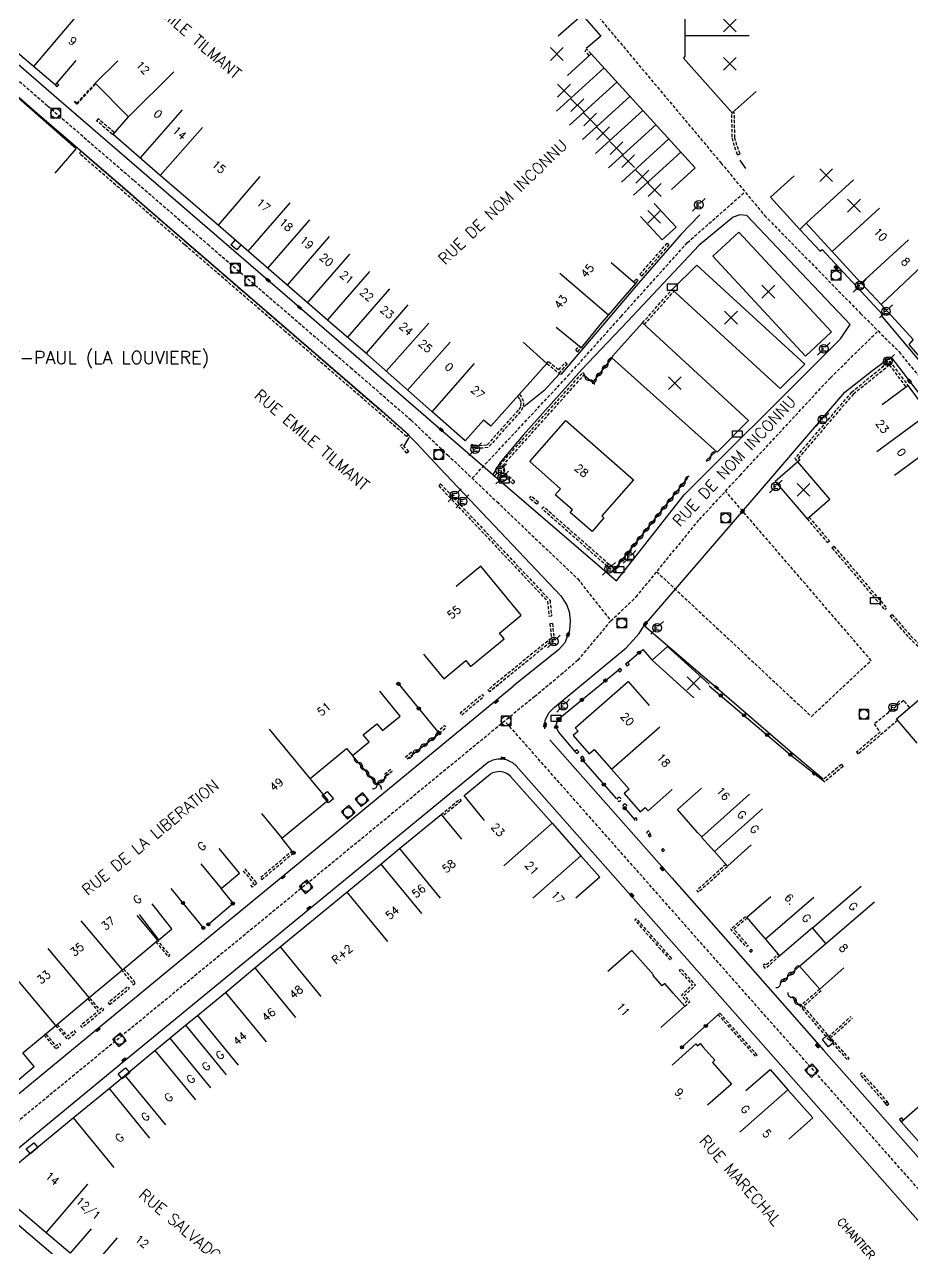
# Model space of a CAD drawing. Header units: millimetres. Extents: x 139000 to 140001, y 128999 to 130000.
# Drawn here: x 139218.5 to 139357.2, y 129348.2 to 129539.3 of the extents above; entities that cross this region are included whole.
import ezdxf
from ezdxf.enums import TextEntityAlignment as Align

# ---------------------------------------------------------------- set-up
doc = ezdxf.new("R2010")
doc.units = ezdxf.units.MM
doc.linetypes.add('DASHED', pattern=[0.75, 0.5, -0.25])
doc.layers.get('0').update_dxf_attribs({"linetype": 'CONTINUOUS'})
for name, color, linetype in [('W0001', 6, 'DASHED'), ('W0008', 7, 'CONTINUOUS'), ('W0100', 7, 'CONTINUOUS'), ('W0105', 7, 'CONTINUOUS'), ('W0112', 1, 'DASHED'), ('W0310', 3, 'CONTINUOUS'), ('W0322', 7, 'CONTINUOUS'), ('W0400', 7, 'CONTINUOUS'), ('W0420', 7, 'CONTINUOUS'), ('W0471', 7, 'CONTINUOUS'), ('W0980', 7, 'CONTINUOUS'), ('W0984', 7, 'CONTINUOUS'), ('W0989', 7, 'CONTINUOUS'), ('W0991', 7, 'CONTINUOUS'), ('W1102', 7, 'CONTINUOUS'), ('W1471', 7, 'CONTINUOUS')]:
    doc.layers.add(name, color=color, linetype=linetype)
doc.styles.get("Standard").update_dxf_attribs({"font": 'romans.shx', "width": 0.85})

# ---------------------------------------------------------------- blocks, each defined once
blk = doc.blocks.new('T471')
for p, q in [((-0.333334, 0.333334), (-0.333334, -0.333334)), ((-0.333334, 0.333334), (0.333334, 0.333334)), ((-0.333334, 0), (0, 0)), ((0.500001, 0.500001), (1.000002, 1.000002)), ((-0.500001, -0.500001), (-1.000002, -1.000002)), ((-0.333334, -0.333334), (0.333334, -0.333334))]:
    blk.add_line(p, q)
blk.add_ellipse((0, 0), major_axis=(0.471405, 0.471405), ratio=1, start_param=5.4977871438, end_param=11.780972451)
blk = doc.blocks.new('T420')
for p, q in [((0.75, 0.75), (-0.75, 0.75)), ((-0.75, 0.75), (-0.75, -0.75)), ((0.75, 0.75), (0.75, -0.75)), ((0.75, -0.75), (-0.75, -0.75))]:
    blk.add_line(p, q)
blk.add_ellipse((0, 0), major_axis=(-0.53, 0.53), ratio=1, start_param=3.926991, end_param=10.210176)
blk = doc.blocks.new('T400')
for p, q in [((-0.15, 0.3), (0.15, 0.3)), ((-0.15, -0.25), (-0.15, 0.3)), ((-0.15, 0.15), (0.15, 0.15)), ((-0.15, 0), (0.15, 0)), ((0.15, 0.3), (0.15, -0.25)), ((-0.15, -0.15), (0.15, -0.15)), ((-0.15, -0.25), (-0.15, -0.3)), ((-0.15, -0.3), (0.15, -0.3)), ((0.15, -0.3), (0.15, -0.25))]:
    blk.add_line(p, q)
blk = doc.blocks.new('T1471')
at = {"color": 0, "linetype": 'Continuous', "flags": 128}
blk.add_lwpolyline([(-0.75, -0.5), (-0.75, 0.5), (0.75, 0.5), (0.75, -0.5), (-0.75, -0.5)], dxfattribs=at)
blk = doc.blocks.new('t991o')
at = {"color": 0, "linetype": 'Continuous'}
for p, q in [((-1, 1), (1, -1)), ((-1, -1), (1, 1))]:
    blk.add_line(p, q, dxfattribs=at)
blk = doc.blocks.new('t322o')
at = {"color": 0, "linetype": 'Continuous'}
for radius in [0.25, 0.15]:
    blk.add_circle((0, 0), radius, dxfattribs=at)
blk = doc.blocks.new('t310o')
at = {"color": 0, "linetype": 'Continuous'}
for centre, start, end in [((-0.5, 0.38), 216.8699, 323.1304), ((0.5, -0.37), 36.8699, 143.1303)]:
    blk.add_arc(centre, 0.625, start, end, dxfattribs=at)

msp = doc.modelspace()

# ---------------------------------------------------------------- linework, layer by layer
at = {"layer": 'W0001'}
for points in [[(139232.67, 129624.48), (139235.91, 129621), (139248.61, 129606.47), (139258.34, 129595.57), (139270.55, 129582.15), (139281.33, 129570.3), (139285.87, 129565.39), (139290.42, 129560.47), (139293.95, 129556.61), (139298.97, 129550.94), (139303.19, 129546.14), (139307.7, 129541.04), (139327.26, 129517.71), (139334.08, 129509.49), (139349.06, 129494.2), (139351.78, 129491.46)], [(139208.1, 129538.76), (139222.15, 129526.62), (139235.64, 129514.95), (139247.14, 129505), (139257.92, 129495.71), (139269.45, 129485.75), (139278.91, 129477.53), (139284.56, 129472.14), (139292.3, 129464.76), (139304.9, 129452.75), (139310.05, 129446.19), (139314.03, 129449.93), (139323.9, 129462.03), (139330.24, 129468.91), (139344.36, 129484.16), (139351.78, 129491.46), (139355.1, 129488.18), (139364.05, 129477.05)], [(139288.43, 129468.45), (139303.38, 129484.46), (139311.66, 129493.72), (139322.02, 129505.26), (139331.01, 129513.19)], [(139317.23, 129453.86), (139341.38, 129431.26), (139350.71, 129440.01), (139327.97, 129466.45)], [(139310.05, 129446.19), (139304.92, 129440.06), (139302.58, 129438.02), (139298.22, 129434.38)]]:
    msp.add_lwpolyline(points, dxfattribs=at)
at = {"layer": 'W0001', "flags": 128}
for points in [[(139298.2, 129434.4), (139210.85, 129362.56), (139197.47, 129351.33), (139090.41, 129262.98), (139079.18, 129253.65), (139069.83, 129244.16)], [(139390.91, 129320.3), (139293.52, 129430.55)]]:
    msp.add_lwpolyline(points, dxfattribs=at)
at = {"layer": 'W0008'}
for points in [[(139205.58, 129538.43), (139220.53, 129525.5), (139233.89, 129513.96), (139238.09, 129510.28), (139252.23, 129498.11), (139273.93, 129479.37), (139278.48, 129475.32), (139278.54, 129475.13), (139279.79, 129473.87), (139283.37, 129470.04), (139302.26, 129450.09), (139303.13, 129448.77), (139303.55, 129447.66), (139303.72, 129446.17), (139303.62, 129444.68), (139302.9, 129442.75), (139301.9, 129441.69), (139294.84, 129435.97)], [(139210.4, 129539.28), (139223.88, 129527.63), (139240.59, 129513.17), (139261.81, 129494.86), (139283.89, 129475.77), (139293.17, 129467.77), (139310.97, 129452.43), (139321.5, 129465.85), (139326.53, 129470.85), (139337.41, 129481.72), (139345.91, 129490.26), (139347.45, 129492.47), (139331.29, 129509.48), (139330.2, 129509.59), (139329.18, 129509.22), (139323.86, 129504.87), (139312.67, 129492.93), (139305.54, 129485.43), (139296.41, 129475.21), (139292.77, 129470.9), (139291.68, 129469.1)], [(139323.96, 129509.59), (139320.98, 129506.54), (139314.41, 129498.93), (139302.25, 129484.64), (139302.05, 129484.79), (139299.61, 129482.1), (139296.47, 129479.64)], [(139339.61, 129507.27), (139342.75, 129503.9), (139343.04, 129504.17), (139352.46, 129494.02), (139352.29, 129493.86), (139356.44, 129488.93), (139374.17, 129467.73)], [(139315.25, 129445.46), (139335.05, 129468.42), (139346.61, 129481.88), (139349.53, 129484.18), (139350.77, 129485.2), (139353.78, 129487.41), (139357.02, 129483.19), (139366.77, 129470.66)], [(139299.75, 129429.33), (139299.82, 129430.66), (139300.43, 129431.9), (139301.21, 129432.64), (139312.44, 129442), (139313.52, 129443.13), (139314.47, 129444.23), (139315.25, 129445.46), (139326.27, 129436.04), (139338.45, 129425.52), (139343.22, 129421.52)]]:
    msp.add_lwpolyline(points, dxfattribs=at)
at = {"layer": 'W0008', "flags": 128}
for points in [[(139152.72, 129406.97), (139203.1, 129364.18, 0.202571), (139206.03, 129363.5, 0.142924), (139207.97, 129364.44), (139241.94, 129392.4), (139262.14, 129409.05), (139294.84, 129435.97)], [(139300.54, 129427.6), (139319.58, 129406.04), (139343.34, 129379.11), (139369.59, 129349.35), (139393.16, 129322.69, 0.223189), (139395.97, 129321.23, 0.15737), (139397.54, 129321.75), (139419.49, 129341.22, 0.015341), (139426.98, 129348.32, 0.007979), (139430.69, 129352.19, 0.013093), (139436.24, 129358.38, 0.014613), (139442.04, 129365.62, 0.018192), (139445.21, 129370.16), (139448.05, 129374.53)], [(139365.11, 129344.55), (139344.17, 129368.28), (139327.07, 129387.56), (139295.31, 129423.53, 0.211187), (139292.67, 129424.6, 0.145458), (139290.76, 129423.96), (139233.4, 129376.88), (139213.74, 129360.68, 0.221436), (139212.46, 129357.83, 0.213116), (139213.73, 129355.1), (139251.74, 129322.74, 0.087507), (139253.54, 129321.87, 0.061881), (139254.94, 129321.65), (139262.29, 129321.64, -0.06877), (139266.79, 129321.05, -0.068841), (139270.96, 129319.26, -0.062223), (139274.92, 129316.14)]]:
    msp.add_lwpolyline(points, format="xyb", dxfattribs=at)
at = {"layer": 'W0100'}
for points in [[(139332.76, 129528.87), (139329.03, 129525.55), (139321.43, 129534.09), (139321.45, 129534.08), (139321.65, 129534.3), (139321.6, 129554.3), (139326.6, 129554.31)], [(139226.54, 129533.69), (139223.31, 129529.88), (139213.98, 129537.79), (139214.95, 129540.26)], [(139301.83, 129537.55), (139305.58, 129540.85), (139308.51, 129537.51), (139306.23, 129535.58)], [(139223.3, 129516.13), (139226.6, 129519.89), (139210.27, 129534.23), (139205.47, 129538.45)], [(139303.29, 129531.38), (139306.98, 129534.75), (139323.23, 129516.92), (139319.54, 129513.55)], [(139296.38, 129489.7), (139300.1, 129486.37), (139291.32, 129476.58), (139290.17, 129477.54), (139287.31, 129474.3), (139282.11, 129478.87), (139272.09, 129487.78), (139265.86, 129493.17), (139248.78, 129507.96), (139239.72, 129515.74), (139232.38, 129522.15), (139234.78, 129524.9), (139229.57, 129530.14), (139233.12, 129533.66)], [(139338.71, 129515.7), (139335.01, 129512.35), (139339.59, 129507.29), (139340.55, 129508.32), (139349.15, 129498.93), (139352.26, 129495.62), (139357.25, 129490.15), (139356.58, 129489.36), (139376.29, 129466.47), (139375.98, 129466.11), (139375.96, 129466.1), (139380.96, 129460.49), (139384.7, 129463.81)], [(139316.85, 129511.35), (139320.25, 129507.69), (139318.09, 129505.68), (139314.68, 129509.34)], [(139325.99, 129503.12), (139340.45, 129487.54), (139344.51, 129491.33), (139330.05, 129506.91), (139325.99, 129503.12)], [(139310.13, 129502.14), (139313.92, 129498.87), (139308.37, 129492.43), (139305.42, 129488.84), (139301.56, 129492.01)], [(139319.63, 129497.92), (139336.49, 129482.46), (139340.34, 129486.3), (139323.48, 129501.76), (139319.63, 129497.92)], [(139326.65, 129472.55), (139331.55, 129477.46), (139314.99, 129492.71), (139310.32, 129487.52), (139310.24, 129487.27), (139326.65, 129472.55)], [(139352.42, 129479.97), (139356.44, 129482.95), (139366.14, 129469.83), (139365.22, 129469.12), (139371.04, 129462.27), (139367.22, 129459.03)], [(139302.2, 129466.81), (139297.44, 129471.09), (139303.05, 129477.5), (139313.6, 129468.23), (139308.65, 129462.57), (139309, 129462.28), (139307.17, 129460.13), (139303.74, 129463.13), (139304.08, 129463.53), (139301.39, 129465.88), (139302.2, 129466.81)], [(139340.7, 129462.12), (139344.25, 129465.2), (139339.28, 129471.01), (139335.73, 129467.93), (139340.7, 129462.12)], [(139280.82, 129441), (139284.01, 129437.15), (139287.42, 129439.98), (139288.18, 129439.07), (139293.43, 129443.41), (139292.7, 129444.29), (139296.06, 129447.08), (139289.8, 129454.71), (139285.93, 129451.55)], [(139323.05, 129434.15), (139316.53, 129440.03), (139318.92, 129442.19), (139325.44, 129436.31)], [(139304.51, 129429.5), (139312.75, 129436.72), (139316.04, 129432.96)], [(139357.87, 129427.09), (139354.64, 129430.91), (139362.67, 129437.7), (139365.9, 129433.89)]]:
    msp.add_lwpolyline(points, dxfattribs=at)
at = {"layer": 'W0100', "flags": 128}
for points in [[(139255.53, 129416.09), (139258.7, 129412.24), (139265.96, 129418.21), (139263.31, 129421.39), (139263.15, 129421.58), (139268.82, 129426.25), (139269.72, 129425.17), (139272.32, 129427.32), (139271.43, 129428.39), (139273.55, 129430.13), (139274.43, 129429.06), (139275.07, 129429.57), (139277.19, 129431.33), (139274.02, 129435.19)], [(139274.43, 129429.06), (139277.19, 129431.33)], [(139304.51, 129429.5), (139304.96, 129428.99), (139304.18, 129428.28), (139306.69, 129425.43), (139307.48, 129426.12), (139310.19, 129423.03), (139312.94, 129419.91), (139312.14, 129419.22), (139314.64, 129416.37), (139315.44, 129417.07), (139315.9, 129416.54), (139319.66, 129419.84)], [(139263.15, 129421.58), (139268.82, 129426.25)], [(139331.99, 129411.22), (139328.27, 129407.88), (139326.26, 129410.15), (139324.24, 129412.43), (139324.26, 129412.44), (139323.61, 129413.16), (139320.46, 129416.74), (139324.21, 129420.05)], [(139228.92, 129351.22), (139225.67, 129347.42), (139221.94, 129350.61), (139215.12, 129356.45), (139214.86, 129359.26), (139226.13, 129368.56), (139231.73, 129373.15), (139234.2, 129375.19), (139238.9, 129379.09), (139241.21, 129381), (139243.69, 129383.03), (139245.52, 129384.54), (139249.9, 129388.16), (139254.49, 129392), (139258.47, 129395.26), (139268.86, 129403.83), (139274.14, 129408.18), (139277.1, 129410.63), (139283.57, 129415.96), (139286.76, 129412.09)], [(139246.05, 129408.27), (139249.23, 129404.41), (139252.09, 129406.77), (139248.91, 129410.63)], [(139346.45, 129391.98), (139342.69, 129388.68), (139339.54, 129392.28), (139343.65, 129395.81), (139341.54, 129398.27), (139336.43, 129393.9), (139334.2, 129396.51), (139333.11, 129397.77), (139331.28, 129399.9), (139335.07, 129403.16)], [(139236.43, 129400.33), (139239.47, 129396.36), (139239.52, 129396.4), (139241.5, 129398.03), (139241.55, 129398.07), (139238.48, 129402.01)], [(139211.98, 129379.98), (139216.97, 129374.02), (139220.05, 129376.59), (139218.26, 129378.72), (139223.41, 129383.02), (139228.61, 129387.35), (139233.82, 129391.68), (139239.23, 129396.22), (139239.17, 129396.29), (139239.31, 129396.4), (139236.15, 129400.16)], [(139317.86, 129382.71), (139321.62, 129386.01), (139319.8, 129388.06), (139318.5, 129389.54), (139318.1, 129389.18), (139316.66, 129390.81), (139316.75, 129390.89), (139314.25, 129393.7), (139313.37, 129394.71), (139309.61, 129391.42)], [(139319.62, 129376.82), (139323.36, 129380.14), (139323.62, 129379.84), (139323.99, 129380.17), (139324.42, 129379.69), (139326.31, 129377.56), (139325.93, 129377.22), (139328.91, 129373.86), (139325.17, 129370.54)], [(139331.17, 129372.83), (139334.93, 129376.13), (139337.72, 129372.95), (139341.62, 129368.58), (139337.88, 129365.26)], [(139373.07, 129355.54), (139369.34, 129352.21), (139367.27, 129354.53), (139365.33, 129356.74), (139363.37, 129358.96), (139361.41, 129361.17), (139359.44, 129363.38), (139357.47, 129365.59), (139355.4, 129367.95), (139359.16, 129371.25)], [(139232.99, 129349.85), (139229.73, 129346.06), (139231.32, 129344.69), (139230.3, 129343.5), (139233.73, 129340.55), (139238.24, 129336.76), (139242.61, 129333.07), (139250.5, 129326.36), (139253.72, 129323.59), (139255.52, 129323.48), (139262.03, 129329.31), (139267.04, 129334.15), (139270.56, 129330.19), (139272.38, 129328.12), (139272.5, 129327.99), (139272.43, 129326.5), (139275.4, 129326.33), (139275.62, 129326.31), (139275.73, 129328.06), (139277.38, 129329.3), (139279.18, 129328.21), (139280.74, 129329.5), (139281.36, 129328.82), (139285.07, 129332.17)]]:
    msp.add_lwpolyline(points, dxfattribs=at)
msp.add_lwpolyline([(139290.34, 129415.04), (139287.17, 129418.91), (139290.99, 129422.04, -0.173917), (139292.45, 129422.69, -0.239107), (139294.43, 129421.87), (139300.89, 129414.62), (139305.38, 129409.51), (139308.34, 129406.18), (139304.6, 129402.86)], format="xyb", dxfattribs=at)
at = {"layer": 'W0105'}
for p, q in [((139251.4, 129505.69), (139250.74, 129504.93)), ((139252.32, 129504.89), (139251.66, 129504.14))]:
    msp.add_line(p, q, dxfattribs=at)
msp.add_lwpolyline([(139251.66, 129504.14), (139250.74, 129504.93)], dxfattribs=at)
at = {"layer": 'W0112'}
for p, q in [((139306.34, 129535.49), (139306.04, 129535.23)), ((139223.88, 129529.9), (139223.61, 129529.6)), ((139226.39, 129527.34), (139226.32, 129527.26)), ((139230.04, 129524.59), (139229.78, 129524.29)), ((139328.95, 129525.54), (139329.35, 129525.54)), ((139232.52, 129522.48), (139232.26, 129522.17)), ((139227.12, 129519.16), (139227.39, 129519.47)), ((139329.86, 129518.97), (139330.24, 129519.1)), ((139318.84, 129505.15), (139319.14, 129504.88)), ((139314.62, 129500.31), (139314.93, 129500.04)), ((139314.02, 129499.6), (139314.32, 129499.34)), ((139304.6, 129488.49), (139304.91, 129488.23)), ((139305.11, 129489.1), (139305.42, 129488.84)), ((139300.1, 129486.37), (139300.35, 129486.68)), ((139303.23, 129486.27), (139302.92, 129486.53)), ((139347.65, 129481.92), (139353.61, 129486.75)), ((139305.68, 129484.96), (139305.98, 129484.7)), ((139347.94, 129481.63), (139353.54, 129486.18)), ((139353.54, 129486.18), (139356.13, 129482.7)), ((139278.45, 129475.29), (139278.19, 129474.99)), ((139277.51, 129473.78), (139277.21, 129473.51)), ((139288.42, 129473.79), (139288.15, 129473.49)), ((139278.54, 129472.65), (139278.24, 129472.38)), ((139339.58, 129471.28), (139339.28, 129471.01)), ((139283.49, 129467.57), (139283.2, 129467.3)), ((139295.06, 129467.89), (139294.79, 129467.6)), ((139297.36, 129465.35), (139297.62, 129465.66)), ((139298.51, 129464.39), (139298.76, 129464.7)), ((139299.28, 129463.72), (139299.54, 129464.02)), ((139343.88, 129458.41), (139344.18, 129458.67)), ((139344.59, 129457.58), (139344.89, 129457.84)), ((139310.92, 129454.01), (139310.66, 129453.71)), ((139352.82, 129447.93), (139353.13, 129448.19)), ((139300.4, 129446.94), (139300.8, 129446.97)), ((139353.68, 129446.95), (139353.98, 129447.21)), ((139300.94, 129445.78), (139300.55, 129445.74)), ((139311.21, 129438.51), (139311.46, 129438.2)), ((139311.51, 129438.75), (139311.76, 129438.44)), ((139312.35, 129439.44), (139312.61, 129439.13)), ((139312.66, 129439.7), (139312.92, 129439.38)), ((139293.69, 129437.19), (139291.15, 129435.11)), ((139290.89, 129435.42), (139291.15, 129435.11)), ((139354.85, 129430.66), (139348.69, 129425.38)), ((139348.43, 129425.68), (139348.69, 129425.38)), ((139346.06, 129423.76), (139346.32, 129423.45)), ((139343.14, 129421.32), (139343.4, 129421.01))]:
    msp.add_line(p, q, dxfattribs=at)
for points in [[(139306.68, 129534.49), (139306.04, 129535.23)], [(139306.98, 129534.75), (139306.34, 129535.49)], [(139223.31, 129529.88), (139223.61, 129529.6)], [(139223.58, 129530.17), (139223.88, 129529.9)], [(139226.32, 129527.26), (139226.74, 129526.87), (139229.64, 129530.04)], [(139226.39, 129527.34), (139226.73, 129527.03), (139229.56, 129530.12)], [(139232.52, 129522.48), (139230.04, 129524.59)], [(139329.86, 129518.97), (139329.36, 129520.38), (139329, 129521.74), (139329.03, 129521.75), (139328.95, 129525.54)], [(139330.24, 129519.1), (139329.74, 129520.5), (139329.43, 129521.66), (139329.35, 129525.54)], [(139232.26, 129522.17), (139229.78, 129524.29)], [(139278.19, 129474.99), (139259.29, 129491.34), (139243.55, 129504.92), (139227.12, 129519.16)], [(139278.45, 129475.29), (139259.55, 129491.64), (139243.82, 129505.23), (139227.39, 129519.47)], [(139314.62, 129500.31), (139318.84, 129505.15)], [(139314.93, 129500.04), (139319.14, 129504.88)], [(139313.63, 129499.14), (139314.02, 129499.6)], [(139313.93, 129498.88), (139314.32, 129499.34)], [(139314.99, 129492.71), (139319.63, 129497.92)], [(139315.29, 129492.44), (139319.93, 129497.65)], [(139304.6, 129488.49), (139305.11, 129489.1)], [(139304.91, 129488.23), (139305.42, 129488.84)], [(139300.1, 129486.37), (139302.01, 129484.84), (139303.23, 129486.27)], [(139300.35, 129486.68), (139301.96, 129485.4), (139302.92, 129486.53)], [(139353.61, 129486.75), (139356.45, 129482.94)], [(139294.79, 129467.6), (139293.09, 129469.17), (139292.72, 129470.51), (139305.68, 129484.96)], [(139295.06, 129467.89), (139293.45, 129469.38), (139293.17, 129470.41), (139305.98, 129484.7)], [(139295.79, 129481.55), (139296.24, 129480.98), (139296.43, 129480.24), (139296.33, 129479.49), (139295.93, 129478.85), (139290.9, 129473.24), (139288.62, 129473.07), (139288.15, 129473.49)], [(139295.52, 129481.25), (139295.87, 129480.8), (139296.03, 129480.22), (139295.95, 129479.63), (139295.61, 129479.09), (139290.71, 129473.62), (139288.76, 129473.48), (139288.42, 129473.79)], [(139347.65, 129481.92), (139338.79, 129471.57), (139339.28, 129471.01)], [(139347.94, 129481.63), (139339.32, 129471.58), (139339.58, 129471.28)], [(139278.24, 129472.38), (139277.21, 129473.51)], [(139278.54, 129472.65), (139277.51, 129473.78)], [(139283.2, 129467.3), (139300.2, 129449.24), (139300.4, 129446.94)], [(139283.49, 129467.57), (139300.58, 129449.41), (139300.8, 129446.97)], [(139298.51, 129464.39), (139297.36, 129465.35)], [(139298.76, 129464.7), (139297.62, 129465.66)], [(139310.66, 129453.71), (139299.28, 129463.72)], [(139310.92, 129454.01), (139299.54, 129464.02)], [(139340.7, 129462.12), (139343.88, 129458.41)], [(139341, 129462.38), (139344.18, 129458.67)], [(139344.89, 129457.84), (139353.13, 129448.19)], [(139344.59, 129457.58), (139352.82, 129447.93)], [(139353.68, 129446.95), (139356.58, 129443.57), (139362.67, 129437.7)], [(139353.98, 129447.21), (139356.87, 129443.85), (139362.95, 129437.99)], [(139300.55, 129445.74), (139300.79, 129443.51), (139290.89, 129435.42)], [(139300.94, 129445.78), (139301.22, 129443.34), (139291.15, 129435.11)], [(139300.94, 129445.78), (139301.22, 129443.34), (139296.23, 129439.26)], [(139311.51, 129438.75), (139311.21, 129438.51)], [(139312.66, 129439.7), (139312.35, 129439.44)], [(139312.92, 129439.38), (139312.61, 129439.13)], [(139311.76, 129438.44), (139311.46, 129438.2)], [(139356.7, 129432.68), (139355.79, 129433.78), (139351.16, 129430.07), (139352.11, 129428.84), (139348.43, 129425.68)], [(139346.06, 129423.76), (139343.14, 129421.32)], [(139346.32, 129423.45), (139343.4, 129421.01)], [(139283.57, 129415.96), (139286.48, 129418.33), (139286.7, 129418.06), (139283.79, 129415.69)]]:
    msp.add_lwpolyline(points, dxfattribs=at)
at = {"layer": 'W0112', "flags": 128}
for points in [[(139286.79, 129431.52), (139290.26, 129434.42), (139290.04, 129434.69), (139286.57, 129431.79)], [(139283.27, 129428.62), (139284.35, 129429.57), (139284.12, 129429.84), (139283.04, 129428.89)], [(139278.26, 129424.65), (139279.15, 129425.39), (139278.93, 129425.66), (139278.04, 129424.92)], [(139275.01, 129421.98), (139275.92, 129422.71), (139275.7, 129422.99), (139274.79, 129422.25)], [(139255.57, 129405.79), (139260.55, 129409.97), (139260.32, 129410.23), (139255.34, 129406.05)], [(139319.57, 129393.48), (139314.07, 129399.68), (139313.81, 129399.45), (139319.31, 129393.25)], [(139231.82, 129386.27), (139234.92, 129388.81), (139234.7, 129389.08), (139231.6, 129386.54)], [(139332.93, 129378.39), (139327.1, 129384.9), (139326.84, 129384.67), (139332.67, 129378.16)]]:
    msp.add_lwpolyline(points, close=True, dxfattribs=at)
at = {"layer": 'W0112'}
for points in [[(139304.47, 129425.78), (139304.74, 129425.48), (139305.05, 129425.74), (139304.78, 129426.05)], [(139305.35, 129424.78), (139305.61, 129424.48), (139305.91, 129424.74), (139305.65, 129425.05)], [(139315.9, 129412.73), (139316.11, 129412.47), (139316.37, 129412.68), (139316.16, 129412.95)], [(139317.96, 129410.4), (139318.18, 129410.15), (139318.43, 129410.37), (139318.21, 129410.62)], [(139331.73, 129394.67), (139331.98, 129394.45), (139332.21, 129394.7), (139331.96, 129394.92)], [(139352.9, 129370.81), (139353.16, 129370.5), (139353.48, 129370.76), (139353.22, 129371.07)], [(139355.14, 129368.3), (139355.4, 129367.95), (139355.73, 129368.24), (139355.5, 129368.56)]]:
    msp.add_lwpolyline(points, close=True, dxfattribs=at)
at = {"layer": 'W0112', "flags": 128}
for points in [[(139311.35, 129418.61, 1), (139311.35, 129418.01, 1)], [(139312.26, 129417.57, 1), (139312.26, 129416.94, 1)], [(139313.96, 129415.39, 1), (139313.96, 129415, 1)], [(139315.94, 129413.33, 1), (139315.94, 129412.82, 1)]]:
    msp.add_lwpolyline(points, format="xyb", close=True, dxfattribs=at)
for points in [[(139328.04, 129408.15), (139323.48, 129404.09), (139323.71, 129403.83), (139328.27, 129407.89)], [(139252.93, 129407.46), (139254.82, 129405.17), (139254.11, 129404.6), (139253.9, 129404.88), (139254.32, 129405.22), (139252.66, 129407.24)], [(139331.37, 129399.8), (139329.28, 129398.01), (139331.51, 129395.5), (139331.25, 129395.26), (139328.78, 129398.04), (139331.14, 129400.06), (139331.28, 129399.9)], [(139239.04, 129396.06), (139240.95, 129393.78), (139241.22, 129394), (139239.25, 129396.35)], [(139336.43, 129393.9), (139334.23, 129391.89), (139333.79, 129392.41), (139334.06, 129392.64), (139334.26, 129392.4), (139336.2, 129394.17)], [(139234.01, 129391.84), (139235.88, 129389.6), (139235.51, 129389.32), (139235.3, 129389.59), (139235.38, 129389.66), (139233.74, 129391.61)], [(139321.6, 129386.02), (139322.42, 129386.74), (139321.57, 129387.68), (139323.3, 129389.3), (139321.02, 129391.82), (139320.76, 129391.58), (139322.81, 129389.32), (139321.08, 129387.7), (139321.92, 129386.77), (139321.37, 129386.29)], [(139228.4, 129387.18), (139230.03, 129385.22), (139227.3, 129382.97), (139227.52, 129382.7), (139230.9, 129385.48), (139230.68, 129385.75), (139230.3, 129385.44), (139228.67, 129387.4)], [(139342.69, 129388.68), (139339.64, 129386.01), (139344.05, 129380.79), (139347.78, 129384.13)], [(139342.92, 129388.42), (139340.13, 129385.97), (139344.09, 129381.29), (139347.54, 129384.39)], [(139223.39, 129383), (139225.21, 129380.83), (139226.57, 129381.91), (139226.35, 129382.19), (139225.25, 129381.31), (139223.65, 129383.23)], [(139221.6, 129381.5), (139223.43, 129379.31), (139224.19, 129379.97), (139223.96, 129380.24), (139223.47, 129379.81), (139221.86, 129381.73)], [(139344.12, 129380.85), (139347, 129377.63), (139347.26, 129377.87), (139344.38, 129381.09)], [(139352.96, 129370.86), (139348.99, 129375.37), (139349.25, 129375.6), (139353.23, 129371.08), (139353.22, 129371.07)]]:
    msp.add_lwpolyline(points, dxfattribs=at)
at = {"layer": 'W0310'}
for p, q in [((139326.39, 129472.57), (139324.96, 129471.23)), ((139310.73, 129454.32), (139322.16, 129468.57))]:
    msp.add_line(p, q, dxfattribs=at)
msp.add_lwpolyline([(139310.24, 129487.27), (139307.23, 129483.39), (139305.87, 129484.55)], dxfattribs=at)
at = {"layer": 'W0310', "flags": 128}
for points in [[(139279.15, 129425.39), (139283.27, 129428.62)], [(139273.6, 129420.63), (139269.72, 129425.17)], [(139273.6, 129420.63), (139275.01, 129421.8)], [(139336.56, 129389.59), (139339.54, 129392.28)], [(139338.37, 129387.4), (139339.64, 129386.01)]]:
    msp.add_lwpolyline(points, dxfattribs=at)
at = {"layer": 'W0322'}
for p, q in [((139331.12, 129516.82), (139330.27, 129518.12)), ((139278.52, 129474.83), (139277.81, 129473.58))]:
    msp.add_line(p, q, dxfattribs=at)
for points in [[(139312.66, 129439.7), (139315.04, 129441.71), (139316.53, 129440.03)], [(139301.55, 129429.61), (139301.48, 129429.68), (139301.79, 129430.78), (139311.21, 129438.51)], [(139325.43, 129436.05), (139338.39, 129425.04), (139343.14, 129421.32)]]:
    msp.add_lwpolyline(points, dxfattribs=at)
at = {"layer": 'W0322', "flags": 128}
for points in [[(139276.91, 129436.36), (139283.27, 129428.62)], [(139301.55, 129429.61), (139301.88, 129428.8), (139304.47, 129425.78)], [(139305.7, 129424.4), (139310.88, 129418.43)], [(139312.23, 129416.94), (139313.76, 129415.18)], [(139260.55, 129409.97), (139258.7, 129412.24)], [(139246.46, 129398.25), (139241.44, 129404.38)], [(139247.24, 129398.8), (139251.13, 129402.11), (139249.23, 129404.41)], [(139321.17, 129379.6), (139327.1, 129384.9)]]:
    msp.add_lwpolyline(points, dxfattribs=at)
at = {"layer": 'W1102'}
for p, q in [((139226.4, 129540.37), (139219.93, 129532.74)), ((139331.64, 129537.56), (139321.64, 129537.53)), ((139301.61, 129525.79), (139309.01, 129532.53)), ((139241.87, 129531.94), (139234.78, 129524.9)), ((139303.63, 129523.59), (139311.02, 129530.32)), ((139305.65, 129521.37), (139313.04, 129528.1)), ((139243.15, 129526.02), (139236.57, 129518.49)), ((139307.67, 129519.16), (139315.06, 129525.89)), ((139246.3, 129523.26), (139239.72, 129515.74)), ((139309.7, 129516.93), (139317.09, 129523.66)), ((139311.71, 129514.71), (139319.11, 129521.45)), ((139313.59, 129512.65), (139320.98, 129519.39)), ((139255.27, 129515.56), (139248.76, 129507.97)), ((139347.93, 129515.08), (139340.55, 129508.32)), ((139259.97, 129511.49), (139253.42, 129503.93)), ((139352.01, 129510.62), (139344.63, 129503.87)), ((139263.04, 129508.84), (139256.49, 129501.28)), ((139266.09, 129506.2), (139259.55, 129498.64)), ((139356.52, 129505.7), (139349.14, 129498.94)), ((139269.26, 129503.45), (139262.71, 129495.89)), ((139359.55, 129502.46), (139352.26, 129495.62)), ((139272.4, 129500.74), (139265.86, 129493.18)), ((139302.11, 129500.49), (139309.69, 129493.96)), ((139275.52, 129498.04), (139268.98, 129490.48)), ((139278.39, 129495.56), (139271.85, 129488)), ((139281.65, 129492.67), (139275, 129485.2)), ((139284.98, 129489.7), (139278.34, 129482.23)), ((139288.72, 129486.37), (139282.12, 129478.86)), ((139351.61, 129472.66), (139359.65, 129478.6)), ((139354.35, 129468.95), (139362.39, 129474.9))]:
    msp.add_line(p, q, dxfattribs=at)
at = {"layer": 'W1102', "flags": 128}
for points in [[(139263.15, 129421.58), (139256.79, 129429.29)], [(139310.19, 129423.03), (139317.71, 129429.63)], [(139324.26, 129412.44), (139331.7, 129419.13)], [(139326.26, 129410.15), (139333.73, 129416.86)], [(139300.89, 129414.62), (139293.39, 129407.96)], [(139277.1, 129410.63), (139283.45, 129402.9)], [(139274.14, 129408.18), (139280.5, 129400.47)], [(139305.38, 129409.51), (139297.9, 129402.88)], [(139341.54, 129398.27), (139349.13, 129404.78)], [(139268.86, 129403.83), (139275.21, 129396.11)], [(139334.2, 129396.51), (139341.78, 129403.03)], [(139343.65, 129395.81), (139351.24, 129402.32)], [(139233.82, 129391.68), (139227.4, 129399.35)], [(139228.61, 129387.35), (139222.22, 129395.04)], [(139258.47, 129395.26), (139264.81, 129387.52)], [(139223.41, 129383.02), (139217, 129390.69)], [(139254.49, 129392), (139260.83, 129384.26)], [(139249.9, 129388.16), (139256.26, 129380.44)], [(139245.52, 129384.54), (139251.89, 129376.83)], [(139243.69, 129383.03), (139250.03, 129375.3)], [(139241.21, 129381), (139247.57, 129373.28)], [(139238.9, 129379.09), (139245.25, 129371.37)], [(139234.2, 129375.19), (139240.54, 129367.49)], [(139231.73, 129373.15), (139238.07, 129365.42)], [(139337.72, 129372.95), (139330.21, 129366.35)], [(139226.13, 129368.56), (139232.47, 129360.83)], [(139221.94, 129350.61), (139228.44, 129358.21)]]:
    msp.add_lwpolyline(points, dxfattribs=at)

# ---------------------------------------------------------------- block references
at = {"layer": 'W0310'}
for p, rotation in [((139309.63, 129486.48), 232.2202086892929), ((139306.78, 129483.77), 139.5268764973714), ((139307.79, 129484.11), 232.2202086892929), ((139308.71, 129485.3), 232.2202086892929), ((139325.66, 129471.88), 222.9767718194836), ((139320.74, 129466.8), 51.26635621393174), ((139321.67, 129467.97), 51.26635621393174), ((139318.86, 129464.46), 51.26635621393174), ((139319.8, 129465.63), 51.26635621393174), ((139317.92, 129463.29), 51.26635621393174), ((139316.04, 129460.95), 51.26635621393174), ((139316.98, 129462.12), 51.26635621393174), ((139314.17, 129458.6), 51.26635621393174), ((139315.11, 129459.77), 51.26635621393174), ((139313.23, 129457.43), 51.26635621393174), ((139311.35, 129455.1), 51.26635621393174), ((139312.29, 129456.26), 51.26635621393174), ((139282.69, 129428.16), 38.11843146090501), ((139280.33, 129426.31), 38.11843146090501), ((139281.51, 129427.24), 38.11843146090501), ((139279.15, 129425.39), 38.11843146090501), ((139270.67, 129424.05), 130.5153232757282), ((139271.65, 129422.91), 130.5153232757282), ((139272.62, 129421.77), 130.5153232757282), ((139273.6, 129420.63), 39.43132465638109), ((139273.6, 129420.63), 130.5153232757282), ((139274.75, 129421.58), 39.43132465638109), ((139337.67, 129390.6), 42.00244013105852), ((139338.78, 129391.6), 42.00244013105852), ((139336.56, 129389.59), 42.00244013105852), ((139338.37, 129387.4), 312.2519663503433), ((139339.38, 129386.29), 312.2519663503433)]:
    msp.add_blockref('t310o', p, dxfattribs=dict(at, rotation=rotation))
at = {"layer": 'W0322'}
for p, rotation in [((139314.48, 129441.23), 40.20812580933362), ((139276.91, 129436.36), 309.4656796997357), ((139309.22, 129436.87), 39.32584398607723), ((139327.24, 129434.52), 319.6572763218829), ((139280.09, 129432.5), 309.4656796997357), ((139305.55, 129433.86), 39.32584398607723), ((139301.87, 129430.85), 39.32584398607723), ((139330.86, 129431.44), 319.6572763218829), ((139283.26, 129428.64), 309.4656796997357), ((139301.55, 129429.61), 292.210949204775), ((139334.48, 129428.37), 319.6572763218829), ((139338.1, 129425.29), 319.6572763218829), ((139305.7, 129424.4), 310.9659450845029), ((139341.83, 129422.35), 321.8736729578629), ((139308.98, 129420.62), 310.9659450845029), ((139312.23, 129416.94), 310.971451277591), ((139260.55, 129409.97), 129.0940487109668), ((139243.29, 129402.12), 129.3326054015743), ((139251.05, 129402.04), 40.35301669903482), ((139246.46, 129398.25), 129.3326054015743), ((139247.24, 129398.8), 40.35301669903482), ((139324.9, 129382.93), 41.81910862352141), ((139321.17, 129379.6), 41.81910862352141)]:
    msp.add_blockref('t322o', p, dxfattribs=dict(at, rotation=rotation))
at = {"layer": 'W0400'}
for p, rotation in [((139345.23, 129501.37), 43.07814527763628), ((139256.54, 129499.4), 229.5069950795937), ((139261.48, 129495.13), 229.4137247571927), ((139356.69, 129483.62), 37.91059890594635), ((139283.59, 129476.04), 229.4716025871638), ((139330.63, 129463.3), 139.4169369806663), ((139303.39, 129444.06), 339.5673330966846), ((139315.48, 129445.73), 138.9063885256788), ((139326.56, 129435.79), 49.47085024796438), ((139292.19, 129433.59), 129.4656796996952), ((139299.78, 129429.92), 174.8825542625308), ((139293.21, 129424.72), 263.4465436200429), ((139258.91, 129406.19), 129.4868143741111), ((139318.1, 129407.49), 41.4571227745186), ((139313.34, 129403.34), 221.4382119960332), ((139262.93, 129401.31), 309.4335561579845), ((139230.01, 129382.38), 129.3962080230163), ((139342.32, 129379.84), 41.42923415428375), ((139234.08, 129377.63), 309.4456529912773)]:
    msp.add_blockref('T400', p, dxfattribs=dict(at, rotation=rotation))
at = {"layer": 'W0420'}
for p in [(139223.41, 129525.47), (139251.43, 129501.25), (139253.68, 129499.28), (139345.21, 129500.13), (139283.18, 129472.15), (139283.17, 129472.14), (139327.98, 129462.24), (139311.76, 129445.83), (139293.7, 129430.54), (139349.57, 129431.59)]:
    msp.add_blockref('T420', p, dxfattribs=at)
for p, rotation in [((139271.19, 129418.26), 39.46567969969515), ((139269.07, 129416.29), 39.46567969969515), ((139262.5, 129404.68), 219.4335561579845), ((139233.37, 129380.78), 219.4335561579845), ((139341.44, 129375.96), 131.5639928526978)]:
    msp.add_blockref('T420', p, dxfattribs=dict(at, rotation=rotation))
at = {"layer": 'W0471'}
for p in [(139323.81, 129511.16), (139348.92, 129498.53), (139348.95, 129498.55), (139353.03, 129494.53), (139343.33, 129488.68), (139353.3, 129486.72), (139353.33, 129486.77), (139343.1, 129477.62), (139288.9, 129473), (139292.79, 129469.72), (139293.12, 129468.57), (139335.83, 129467.17), (139285.68, 129465.8), (139286.9, 129464.86), (139312.99, 129456.18), (139309.79, 129454.33), (139317.29, 129445.11), (139301.17, 129442.97), (139302.63, 129432.94), (139354.15, 129432.69)]:
    msp.add_blockref('T471', p, dxfattribs=at)
at = {"layer": 'W0991', "rotation": 90}
for p in [(139328.64, 129539.16), (139301.65, 129534.71), (139328.66, 129533.19), (139302.77, 129528.98), (139304.83, 129526.72), (139306.85, 129524.5), (139308.84, 129522.32), (139310.94, 129520.02), (139312.78, 129517.99), (139314.99, 129515.57), (139343.68, 129515.79), (139316.91, 129513.47), (139348.03, 129511.04), (139316.83, 129509.29), (139334.65, 129497.59), (139328.83, 129493.54), (139320.05, 129483.31), (139340.16, 129466.65), (139322.99, 129436.44)]:
    msp.add_blockref('t991o', p, dxfattribs=at)
at = {"layer": 'W1471'}
for p in [(139319.67, 129498.3), (139329.8, 129475.36), (139293.44, 129468.2), (139311.33, 129454.19), (139351.35, 129449.36), (139301.51, 129430.97)]:
    msp.add_blockref('T1471', p, dxfattribs=at)
for p, rotation in [((139265.89, 129418.66), 129.5707818832875), ((139343.96, 129380.58), 310.2196427936008), ((139234.06, 129375.53), 219.4427318340952), ((139219.71, 129363.83), 219.5527732402074)]:
    msp.add_blockref('T1471', p, dxfattribs=dict(at, rotation=rotation))

# ---------------------------------------------------------------- texts
at = {"layer": 'W0980'}
msp.add_text('HAINE-SAINT-PAUL (LA LOUVIERE)', height=2, dxfattribs=at).set_placement((139224.05, 129487.18), align=Align.MIDDLE)
at = {"layer": 'W0984'}
for s, rotation, p in [('R+2', 39.5458, (139268.11, 129394.14)), ('CHANTIER', 311.4296, (139348.39, 129349.76))]:
    msp.add_text(s, height=1.25, rotation=rotation, dxfattribs=at).set_placement(p, align=Align.MIDDLE)
at = {"layer": 'W0989'}
for s, rotation, p in [('RUE EMILE TILMANT', 319.1728, (139243.42, 129538.74)), ('RUE DE NOM INCONNU', 43.9844, (139293.2, 129511.6)), ('RUE EMILE TILMANT', 319.1728, (139263.4, 129474.44)), ('RUE DE NOM INCONNU', 46.8407, (139329.34, 129471.13)), ('RUE DE LA LIBERATION', 39.4868, (139238.18, 129412.38)), ('RUE MARECHAL', 311.4296, (139330.31, 129358.81)), ('RUE SALVADOR ALLENDE', 319.5956, (139247.71, 129347.69))]:
    msp.add_text(s, height=1.75, rotation=rotation, dxfattribs=at).set_placement(p, align=Align.MIDDLE)
at = {"layer": 'W0991'}
for s, rotation, p in [('9', 319.6976, (139226.06, 129536.72)), ('12', 314.8135, (139237.01, 129532.58)), ('0', 318.8565, (139239.37, 129525.33)), ('14', 318.8524, (139242.75, 129522.38)), ('15', 319.3497, (139248.89, 129517.09)), ('17', 319.1161, (139255.82, 129511.11)), ('18', 319.1206, (139259.37, 129508.05)), ('10', 312.4659, (139352.16, 129506.52)), ('19', 319.1237, (139262.59, 129505.26)), ('20', 319.1236, (139265.69, 129502.57)), ('45', 49.2382, (139306.4, 129500.87)), ('8', 313.184, (139356.1, 129502.27)), ('21', 319.1244, (139268.86, 129499.83)), ('22', 319.1633, (139271.98, 129497.13)), ('43', 50.5886, (139302.26, 129496.02)), ('23', 319.169, (139275.14, 129494.4)), ('24', 318.351, (139278.12, 129491.79)), ('25', 318.3558, (139281.15, 129489.1)), ('0', 318.3544, (139284.83, 129485.82)), ('27', 318.7141, (139289.3, 129481.88)), ('23', 306.4725, (139352.46, 129476.55)), ('0', 306.4729, (139355.45, 129472.51)), ('28', 318.6847, (139305.51, 129469.66)), ('55', 39.4472, (139285.61, 129447.55)), ('51', 39.5336, (139265.28, 129432.41)), ('20', 311.3248, (139312.65, 129430.84)), ('18', 311.3248, (139318.3, 129424.42)), ('49', 39.4721, (139257.88, 129420.63)), ('16', 311.3879, (139327.61, 129419.21)), ('G', 311.1996, (139330.51, 129415.92)), ('23', 311.5582, (139292.44, 129413.56)), ('G', 311.6929, (139332.5, 129413.66)), ('G', 39.5196, (139246.21, 129410.99)), ('58', 39.3896, (139284.79, 129407.89)), ('21', 311.5582, (139297.74, 129407.59)), ('56', 39.5608, (139280.07, 129404)), ('G', 39.4912, (139236.15, 129402.69)), ('17', 311.5582, (139301.79, 129403.01)), ('6.', 310.6624, (139338.07, 129402.73)), ('54', 39.473, (139275.95, 129400.61)), ('G', 310.6054, (139340.62, 129399.77)), ('G', 310.6054, (139347.9, 129401.6)), ('37', 39.9751, (139231.6, 129398.96)), ('35', 39.7635, (139226.74, 129394.89)), ('8', 311.1695, (139346.39, 129395.09)), ('33', 39.7578, (139221.53, 129390.57)), ('48', 39.3174, (139260.94, 129388.23)), ('46', 39.9022, (139256.66, 129384.69)), ('11', 311.2447, (139311.99, 129385.53)), ('44', 39.5308, (139252.17, 129380.96)), ('G', 39.5282, (139249.05, 129378.38)), ('G', 39.376, (139246.89, 129376.61)), ('G', 39.482, (139244.5, 129374.64)), ('G', 39.4427, (139241.03, 129371.78)), ('9.', 311.5709, (139320.9, 129372.35)), ('G', 311.3314, (139331.07, 129369.91)), ('G', 39.3689, (139237.41, 129368.76)), ('G', 39.36, (139233.37, 129365.45)), ('5', 311.7038, (139334.43, 129366.12)), ('14', 319.7083, (139222.89, 129359.11)), ('12/1', 319.4477, (139228.44, 129354.4)), ('12', 319.342, (139236.88, 129349.28))]:
    msp.add_text(s, height=1.25, rotation=rotation, dxfattribs=at).set_placement(p, align=Align.MIDDLE)

doc.saveas('drawing.dxf')
